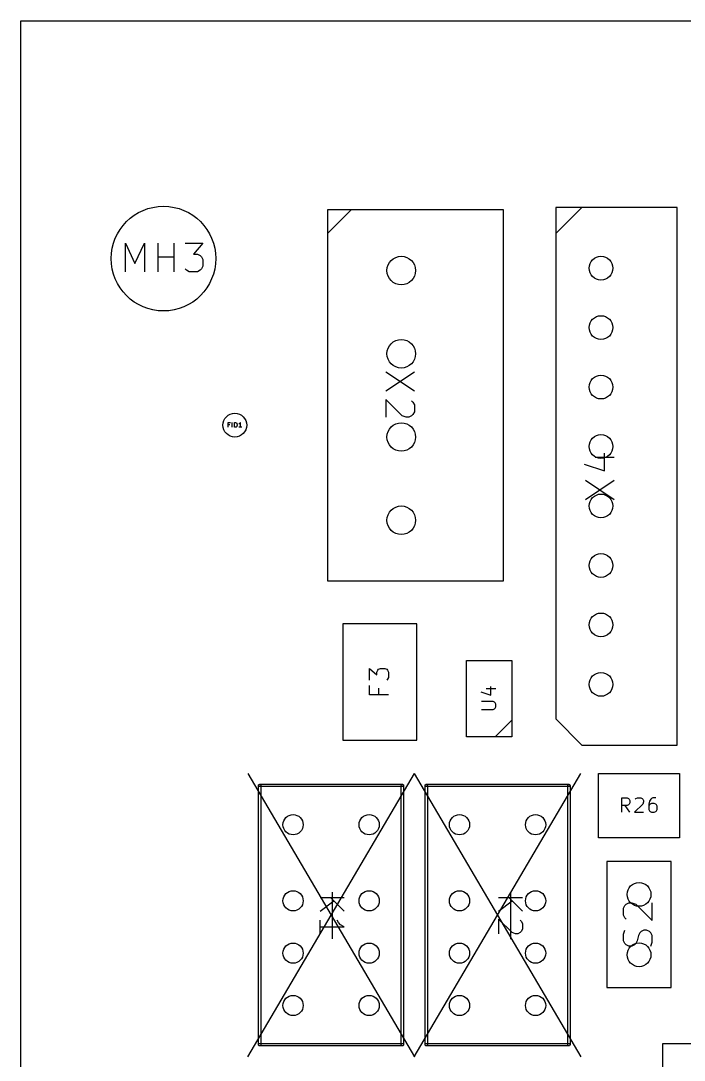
# Model space of a CAD drawing. Extents: x -4 to 236, y -200 to -70.
# Drawn here: x -4 to 23.9, y -113.7 to -70 of the extents above; entities that cross this region are included whole.
import ezdxf

# ---------------------------------------------------------------- set-up
doc = ezdxf.new("R2010")
doc.units = 0
doc.layers.add('BLACK', color=7, linetype='CONTINUOUS')

msp = doc.modelspace()

# ---------------------------------------------------------------- linework, layer by layer
at = {"layer": 'BLACK', "linetype": 'CONTINUOUS'}
for p, q in [((-4, -70), (236, -70)), ((-4, -200), (-4, -70)), ((8.9, -78.95), (9.9, -77.95)), ((16.3, -77.95), (8.9, -77.95)), ((8.9, -77.95), (8.9, -93.55)), ((16.3, -93.55), (16.3, -77.95)), ((18.5, -77.85), (18.5, -99.35)), ((18.5, -78.95), (19.6, -77.85)), ((23.6, -77.85), (18.5, -77.85)), ((23.6, -100.45), (23.6, -77.85)), ((0.4, -80.548902), (0.4, -79.348902)), ((0.4, -79.348902), (0.8, -80.206045)), ((0.8, -80.206045), (1.2, -79.348902)), ((1.2, -79.348902), (1.2, -80.548902)), ((1.771429, -80.548902), (1.771429, -79.348902)), ((2.457143, -80.548902), (2.457143, -79.348902)), ((2.914286, -79.348902), (3.657143, -79.348902)), ((3.657143, -79.348902), (3.257143, -79.806045)), ((1.771429, -79.920331), (2.457143, -79.920331)), ((3.257143, -79.806045), (3.428572, -79.806045)), ((3.428572, -79.806045), (3.542858, -79.863188)), ((3.542858, -79.863188), (3.6, -79.920331)), ((3.6, -79.920331), (3.657143, -80.034617)), ((3.657143, -80.320331), (3.6, -80.434617)), ((3.657143, -80.034617), (3.657143, -80.320331)), ((2.971429, -80.49176), (2.914286, -80.434617)), ((3.085715, -80.548902), (2.971429, -80.49176)), ((3.428572, -80.548902), (3.085715, -80.548902)), ((3.542858, -80.49176), (3.428572, -80.548902)), ((3.6, -80.434617), (3.542858, -80.49176)), ((12.551097, -84.778571), (11.351097, -85.578571)), ((12.551097, -85.578571), (11.351097, -84.778571)), ((12.036811, -86.607142), (11.351097, -85.921428)), ((11.351097, -85.921428), (11.351097, -86.664285)), ((12.436811, -85.978571), (12.493954, -86.035714)), ((12.493954, -86.035714), (12.551097, -86.15)), ((12.551097, -86.435714), (12.493954, -86.55)), ((12.551097, -86.15), (12.551097, -86.435714)), ((4.719048, -87.091483), (4.719048, -86.891483)), ((4.719048, -86.891483), (4.814286, -86.891483)), ((4.890477, -87.091483), (4.890477, -86.891483)), ((4.985715, -87.091483), (4.985715, -86.891483)), ((4.985715, -86.891483), (5.033334, -86.891483)), ((5.033334, -86.891483), (5.061905, -86.901007)), ((5.061905, -86.901007), (5.080953, -86.920055)), ((5.080953, -86.920055), (5.090476, -86.939102)), ((5.090476, -86.939102), (5.1, -86.977198)), ((5.195238, -86.939102), (5.176191, -86.948626)), ((5.214286, -86.920055), (5.195238, -86.939102)), ((5.233334, -86.891483), (5.214286, -86.920055)), ((5.233334, -87.091483), (5.233334, -86.891483)), ((12.20824, -86.664285), (12.036811, -86.607142)), ((12.322525, -86.664285), (12.20824, -86.664285)), ((12.436811, -86.607142), (12.322525, -86.664285)), ((12.493954, -86.55), (12.436811, -86.607142)), ((4.785714, -86.986721), (4.719048, -86.986721)), ((5.033334, -87.091483), (4.985715, -87.091483)), ((5.061905, -87.08196), (5.033334, -87.091483)), ((5.080953, -87.062912), (5.061905, -87.08196)), ((5.090476, -87.043864), (5.080953, -87.062912)), ((5.1, -87.005769), (5.090476, -87.043864)), ((5.1, -86.977198), (5.1, -87.005769)), ((5.290476, -87.091483), (5.176191, -87.091483)), ((20.548902, -88.921428), (20.548902, -88.178571)), ((19.69176, -88.635714), (20.548902, -88.921428)), ((20.148902, -88.35), (20.948902, -88.35)), ((19.748902, -90.121428), (20.948902, -89.321428)), ((19.748902, -89.321428), (20.948902, -90.121428)), ((8.9, -93.55), (16.3, -93.55)), ((12.65, -95.35), (9.55, -95.35)), ((9.55, -95.35), (9.55, -100.25)), ((12.65, -100.25), (12.65, -95.35)), ((14.75, -100.1), (14.75, -96.9)), ((14.75, -96.9), (16.65, -96.9)), ((16.65, -96.9), (16.65, -100.1)), ((10.665935, -97.723809), (10.665935, -97.228571)), ((10.665935, -97.228571), (10.970697, -97.495237)), ((10.970697, -97.380952), (11.008792, -97.304761)), ((10.970697, -97.495237), (10.970697, -97.380952)), ((11.008792, -97.304761), (11.046887, -97.266666)), ((11.046887, -97.266666), (11.123078, -97.228571)), ((11.123078, -97.228571), (11.313554, -97.228571)), ((11.313554, -97.228571), (11.389744, -97.266666)), ((11.389744, -97.266666), (11.42784, -97.304761)), ((11.42784, -97.304761), (11.465935, -97.380952)), ((11.465935, -97.380952), (11.465935, -97.609523)), ((11.42784, -97.685714), (11.389744, -97.723809)), ((11.465935, -97.609523), (11.42784, -97.685714)), ((10.665935, -98.333332), (10.665935, -97.95238)), ((11.046887, -98.066666), (11.046887, -98.333332)), ((15.34588, -98.214286), (15.774451, -98.357143)), ((15.574451, -98.071429), (15.974451, -98.071429)), ((15.774451, -98.357143), (15.774451, -97.985714)), ((11.465935, -98.333332), (10.665935, -98.333332)), ((15.860165, -98.614285), (15.374451, -98.614285)), ((15.917308, -98.642857), (15.860165, -98.614285)), ((15.94588, -98.671428), (15.917308, -98.642857)), ((15.974451, -98.728571), (15.94588, -98.671428)), ((15.974451, -98.842857), (15.974451, -98.728571)), ((15.374451, -98.957142), (15.860165, -98.957142)), ((15.860165, -98.957142), (15.917308, -98.928571)), ((15.917308, -98.928571), (15.94588, -98.9)), ((15.94588, -98.9), (15.974451, -98.842857)), ((15.95, -100.1), (16.65, -99.4)), ((18.5, -99.35), (19.6, -100.45)), ((9.55, -100.25), (12.65, -100.25)), ((16.65, -100.1), (14.75, -100.1)), ((19.6, -100.45), (23.6, -100.45)), ((5.545, -101.645), (12.555, -113.555)), ((5.545, -113.555), (12.555, -101.645)), ((12.545, -101.645), (19.555, -113.555)), ((12.545, -113.555), (19.555, -101.645)), ((20.3, -104.35), (20.3, -101.65)), ((20.3, -101.65), (23.7, -101.65)), ((23.7, -101.65), (23.7, -104.35)), ((6, -102.15), (6.003806, -102.130866)), ((6, -113.05), (6, -102.15)), ((6.003806, -102.130866), (6.030866, -102.103806)), ((6.003806, -102.130866), (6.030866, -102.103806)), ((6.003806, -102.169134), (6.003806, -102.130866)), ((6.030866, -102.196194), (6.003806, -102.169134)), ((6.030866, -102.103806), (6.05, -102.1)), ((6.030866, -102.103806), (6.069134, -102.103806)), ((6.05, -102.2), (6.030866, -102.196194)), ((6.05, -102.1), (12.05, -102.1)), ((12.05, -102.2), (6.05, -102.2)), ((6.069134, -102.103806), (6.096194, -102.130866)), ((6.096194, -102.130866), (6.1, -102.15)), ((6.1, -102.15), (6.1, -113.05)), ((12, -102.15), (12.003806, -102.130866)), ((12, -113.05), (12, -102.15)), ((12.003806, -102.130866), (12.030866, -102.103806)), ((12.030866, -102.103806), (12.069134, -102.103806)), ((12.05, -102.1), (12.069134, -102.103806)), ((12.069134, -102.196194), (12.05, -102.2)), ((12.069134, -102.103806), (12.096194, -102.130866)), ((12.069134, -102.103806), (12.096194, -102.130866)), ((12.096194, -102.169134), (12.069134, -102.196194)), ((12.096194, -102.130866), (12.096194, -102.169134)), ((12.096194, -102.130866), (12.1, -102.15)), ((12.1, -102.15), (12.1, -113.05)), ((13, -102.15), (13.003806, -102.130866)), ((13, -113.05), (13, -102.15)), ((13.003806, -102.130866), (13.030866, -102.103806)), ((13.003806, -102.130866), (13.030866, -102.103806)), ((13.003806, -102.169134), (13.003806, -102.130866)), ((13.030866, -102.196194), (13.003806, -102.169134)), ((13.030866, -102.103806), (13.05, -102.1)), ((13.030866, -102.103806), (13.069134, -102.103806)), ((13.05, -102.2), (13.030866, -102.196194)), ((13.05, -102.1), (19.05, -102.1)), ((19.05, -102.2), (13.05, -102.2)), ((13.069134, -102.103806), (13.096194, -102.130866)), ((13.096194, -102.130866), (13.1, -102.15)), ((13.1, -102.15), (13.1, -113.05)), ((19, -102.15), (19.003806, -102.130866)), ((19, -113.05), (19, -102.15)), ((19.003806, -102.130866), (19.030866, -102.103806)), ((19.030866, -102.103806), (19.069134, -102.103806)), ((19.05, -102.1), (19.069134, -102.103806)), ((19.069134, -102.196194), (19.05, -102.2)), ((19.069134, -102.103806), (19.096194, -102.130866)), ((19.069134, -102.103806), (19.096194, -102.130866)), ((19.096194, -102.169134), (19.069134, -102.196194)), ((19.096194, -102.130866), (19.096194, -102.169134)), ((19.096194, -102.130866), (19.1, -102.15)), ((19.1, -102.15), (19.1, -113.05)), ((21.271428, -103.274451), (21.271428, -102.674451)), ((21.271428, -102.674451), (21.499999, -102.674451)), ((21.499999, -102.674451), (21.557142, -102.703022)), ((21.871428, -102.703022), (21.928571, -102.674451)), ((21.928571, -102.674451), (22.071428, -102.674451)), ((22.071428, -102.674451), (22.128571, -102.703022)), ((22.585714, -102.674451), (22.528571, -102.703022)), ((22.7, -102.674451), (22.585714, -102.674451)), ((21.499999, -102.988737), (21.271428, -102.988737)), ((21.614285, -103.274451), (21.414285, -102.988737)), ((21.557142, -102.960165), (21.499999, -102.988737)), ((21.557142, -102.703022), (21.585713, -102.731594)), ((21.585713, -102.931594), (21.557142, -102.960165)), ((21.585713, -102.731594), (21.614285, -102.788737)), ((21.614285, -102.874451), (21.585713, -102.931594)), ((21.614285, -102.788737), (21.614285, -102.874451)), ((22.157142, -102.931594), (21.814285, -103.274451)), ((21.842856, -102.731594), (21.871428, -102.703022)), ((22.128571, -102.703022), (22.157142, -102.731594)), ((22.157142, -102.731594), (22.185713, -102.788737)), ((22.185713, -102.84588), (22.157142, -102.931594)), ((22.185713, -102.788737), (22.185713, -102.84588)), ((22.442857, -102.817308), (22.414285, -102.931594)), ((22.414285, -102.931594), (22.414285, -103.160165)), ((22.442857, -102.960165), (22.414285, -103.017308)), ((22.5, -102.731594), (22.442857, -102.817308)), ((22.471428, -102.931594), (22.442857, -102.960165)), ((22.528571, -102.903022), (22.471428, -102.931594)), ((22.528571, -102.703022), (22.5, -102.731594)), ((22.642857, -102.903022), (22.528571, -102.903022)), ((22.7, -102.931594), (22.642857, -102.903022)), ((22.728571, -102.960165), (22.7, -102.931594)), ((22.757142, -103.017308), (22.728571, -102.960165)), ((22.757142, -103.160165), (22.757142, -103.017308)), ((21.814285, -103.274451), (22.185713, -103.274451)), ((22.414285, -103.160165), (22.442857, -103.217308)), ((22.442857, -103.217308), (22.471428, -103.24588)), ((22.471428, -103.24588), (22.528571, -103.274451)), ((22.528571, -103.274451), (22.642857, -103.274451)), ((22.642857, -103.274451), (22.7, -103.24588)), ((22.7, -103.24588), (22.728571, -103.217308)), ((22.728571, -103.217308), (22.757142, -103.160165)), ((23.7, -104.35), (20.3, -104.35)), ((23.35, -105.35), (20.65, -105.35)), ((20.65, -105.35), (20.65, -110.65)), ((23.35, -110.65), (23.35, -105.35)), ((8.59518, -106.861905), (9.59518, -106.861905)), ((8.59518, -107.433333), (9.166609, -107.004762)), ((9.59518, -107.433333), (9.023752, -106.861905)), ((9.094467, -106.636905), (9.094467, -108.605005)), ((16.09518, -106.861905), (17.09518, -106.861905)), ((16.09518, -107.433333), (16.666609, -107.004762)), ((17.09518, -107.433333), (16.523752, -106.861905)), ((16.59518, -106.636905), (16.59518, -108.610714)), ((21.348902, -107.314285), (21.406045, -107.2)), ((21.348902, -107.6), (21.348902, -107.314285)), ((21.406045, -107.2), (21.463188, -107.142857)), ((21.463188, -107.142857), (21.577474, -107.085714)), ((21.577474, -107.085714), (21.69176, -107.085714)), ((21.69176, -107.085714), (21.863188, -107.142857)), ((21.863188, -107.142857), (22.548902, -107.828571)), ((22.548902, -107.828571), (22.548902, -107.085714)), ((8.59518, -108.385714), (8.59518, -107.814286)), ((9.357085, -107.909524), (9.309466, -107.814286)), ((9.452323, -108.004762), (9.357085, -107.909524)), ((16.666609, -108.338095), (16.09518, -107.766667)), ((16.09518, -107.766667), (16.09518, -108.385714)), ((16.999942, -107.814286), (17.047561, -107.861905)), ((17.047561, -107.861905), (17.09518, -107.957143)), ((21.406045, -107.714285), (21.348902, -107.6)), ((21.463188, -107.771428), (21.406045, -107.714285)), ((8.59518, -108.1), (9.59518, -108.1)), ((9.59518, -108.1), (9.452323, -108.004762)), ((16.809466, -108.385714), (16.666609, -108.338095)), ((16.999942, -108.338095), (16.904704, -108.385714)), ((17.047561, -108.290476), (16.999942, -108.338095)), ((17.09518, -108.195238), (17.047561, -108.290476)), ((17.09518, -107.957143), (17.09518, -108.195238)), ((21.348902, -108.399999), (21.406045, -108.228571)), ((22.034617, -108.342857), (21.977474, -108.457142)), ((22.09176, -108.285714), (22.034617, -108.342857)), ((22.206045, -108.228571), (22.09176, -108.285714)), ((22.320331, -108.228571), (22.206045, -108.228571)), ((22.434617, -108.285714), (22.320331, -108.228571)), ((22.49176, -108.342857), (22.434617, -108.285714)), ((22.548902, -108.457142), (22.49176, -108.342857)), ((16.904704, -108.385714), (16.809466, -108.385714)), ((21.348902, -108.685714), (21.348902, -108.399999)), ((21.406045, -108.799999), (21.348902, -108.685714)), ((21.463188, -108.857142), (21.406045, -108.799999)), ((21.863188, -108.799999), (21.806045, -108.857142)), ((21.920331, -108.685714), (21.863188, -108.799999)), ((21.977474, -108.457142), (21.920331, -108.685714)), ((22.49176, -108.914285), (22.548902, -108.742857)), ((22.548902, -108.742857), (22.548902, -108.457142)), ((21.577474, -108.914285), (21.463188, -108.857142)), ((21.69176, -108.914285), (21.577474, -108.914285)), ((21.806045, -108.857142), (21.69176, -108.914285)), ((20.65, -110.65), (23.35, -110.65)), ((6.003806, -113.069134), (6, -113.05)), ((6.003806, -113.030866), (6.030866, -113.003806)), ((6.003806, -113.069134), (6.003806, -113.030866)), ((6.030866, -113.096194), (6.003806, -113.069134)), ((6.030866, -113.096194), (6.003806, -113.069134)), ((6.030866, -113.003806), (6.05, -113)), ((6.069134, -113.096194), (6.030866, -113.096194)), ((6.05, -113.1), (6.030866, -113.096194)), ((6.05, -113), (12.05, -113)), ((12.05, -113.1), (6.05, -113.1)), ((6.096194, -113.069134), (6.069134, -113.096194)), ((6.1, -113.05), (6.096194, -113.069134)), ((12.003806, -113.069134), (12, -113.05)), ((12.030866, -113.096194), (12.003806, -113.069134)), ((12.069134, -113.096194), (12.030866, -113.096194)), ((12.05, -113), (12.069134, -113.003806)), ((12.069134, -113.096194), (12.05, -113.1)), ((12.069134, -113.003806), (12.096194, -113.030866)), ((12.096194, -113.069134), (12.069134, -113.096194)), ((12.096194, -113.069134), (12.069134, -113.096194)), ((12.096194, -113.030866), (12.096194, -113.069134)), ((12.1, -113.05), (12.096194, -113.069134)), ((13.003806, -113.069134), (13, -113.05)), ((13.003806, -113.030866), (13.030866, -113.003806)), ((13.003806, -113.069134), (13.003806, -113.030866)), ((13.030866, -113.096194), (13.003806, -113.069134)), ((13.030866, -113.096194), (13.003806, -113.069134)), ((13.030866, -113.003806), (13.05, -113)), ((13.069134, -113.096194), (13.030866, -113.096194)), ((13.05, -113.1), (13.030866, -113.096194)), ((13.05, -113), (19.05, -113)), ((19.05, -113.1), (13.05, -113.1)), ((13.096194, -113.069134), (13.069134, -113.096194)), ((13.1, -113.05), (13.096194, -113.069134)), ((19.003806, -113.069134), (19, -113.05)), ((19.030866, -113.096194), (19.003806, -113.069134)), ((19.069134, -113.096194), (19.030866, -113.096194)), ((19.05, -113), (19.069134, -113.003806)), ((19.069134, -113.096194), (19.05, -113.1)), ((19.069134, -113.003806), (19.096194, -113.030866)), ((19.096194, -113.069134), (19.069134, -113.096194)), ((19.096194, -113.069134), (19.069134, -113.096194)), ((19.096194, -113.030866), (19.096194, -113.069134)), ((19.1, -113.05), (19.096194, -113.069134)), ((23, -143), (23, -113)), ((23, -113), (59, -113))]:
    msp.add_line(p, q, dxfattribs=at)
at = {"layer": 'BLACK'}
for centre, radius in [((2, -80), 2.2), ((2, -80), 2.2), ((12, -80.5), 0.6), ((20.4, -80.4), 0.5), ((20.4, -82.9), 0.5), ((12, -84), 0.6), ((20.4, -85.4), 0.5), ((5, -87), 0.5), ((12, -87.5), 0.6), ((20.4, -87.9), 0.5), ((20.4, -90.4), 0.5), ((12, -91), 0.6), ((20.4, -92.9), 0.5), ((20.4, -95.4), 0.5), ((20.4, -97.9), 0.5), ((7.45, -103.8), 0.425), ((10.65, -103.8), 0.425), ((14.45, -103.8), 0.425), ((17.65, -103.8), 0.425), ((7.45, -107), 0.425), ((10.65, -107), 0.425), ((14.45, -107), 0.425), ((17.65, -107), 0.425), ((22, -106.73), 0.5), ((7.45, -109.2), 0.425), ((10.65, -109.2), 0.425), ((14.45, -109.2), 0.425), ((17.65, -109.2), 0.425), ((22, -109.27), 0.5), ((7.45, -111.4), 0.425), ((10.65, -111.4), 0.425), ((14.45, -111.4), 0.425), ((17.65, -111.4), 0.425)]:
    msp.add_circle(centre, radius, dxfattribs=at)

doc.saveas('drawing.dxf')
